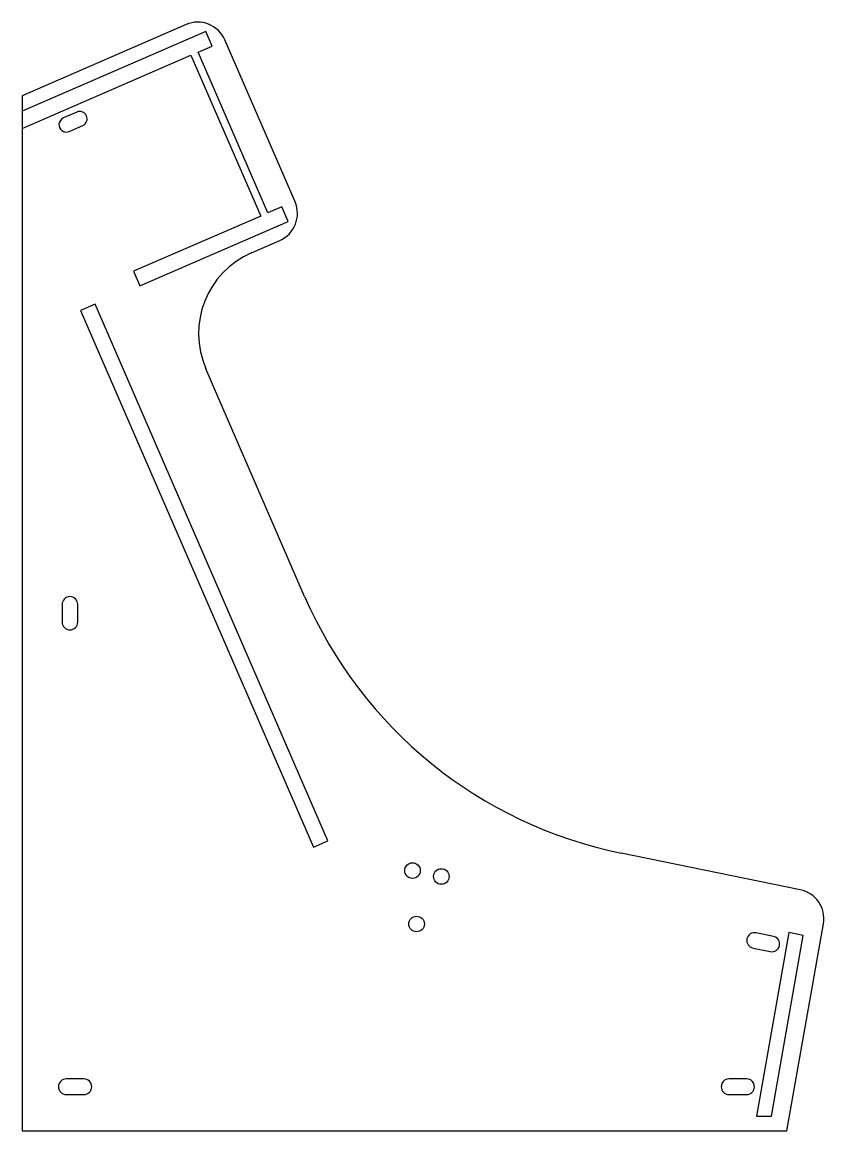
# Model space of a CAD drawing. Header units: millimetres. Extents: x 0 to 273, y 0 to 377.
import ezdxf

# ---------------------------------------------------------------- set-up
doc = ezdxf.new("R2010")
doc.units = ezdxf.units.MM

msp = doc.modelspace()

# ---------------------------------------------------------------- linework, layer by layer
at = {"color": 7, "linetype": 'Continuous', "lineweight": 25}
for p, q in [((55.73, 376.02), (0, 351.83)), ((62.41, 373.69), (0, 346.6)), ((64.56, 368.73), (62.41, 373.69)), ((92.77, 315.79), (68.88, 370.83)), ((0, 340.71), (57.4, 365.63)), ((57.4, 365.63), (81.13, 310.95)), ((59.79, 366.66), (64.56, 368.73)), ((83.52, 311.99), (59.79, 366.66)), ((0, 351.83), (0, 0)), ((18.59, 346.27), (14, 344.28)), ((16, 339.7), (20.58, 341.69)), ((88.29, 314.06), (83.52, 311.99)), ((90.44, 309.11), (88.29, 314.06)), ((81.13, 310.95), (37.84, 292.16)), ((39.99, 287.21), (90.44, 309.11)), ((78.03, 298.49), (87.58, 302.63)), ((37.84, 292.16), (39.99, 287.21)), ((24.77, 281.04), (19.82, 278.89)), ((19.82, 278.89), (99.01, 96.44)), ((103.97, 98.59), (24.77, 281.04)), ((96.05, 181.63), (62.45, 259.02)), ((13.6, 178.92), (13.6, 172.92)), ((18.9, 172.92), (18.9, 178.92)), ((99.01, 96.44), (103.97, 98.59)), ((264.57, 81.95), (203.64, 94.38)), ((260, 0), (272.42, 70.41)), ((255.43, 66.09), (249.55, 67.29)), ((260.67, 67.43), (249.71, 5)), ((254.79, 5), (265.57, 66.43)), ((265.57, 66.43), (260.67, 67.43)), ((248.49, 62.1), (254.37, 60.9)), ((21, 17.65), (15, 17.65)), ((246.33, 17.65), (240.33, 17.65)), ((15, 12.35), (21, 12.35)), ((240.33, 12.35), (246.33, 12.35)), ((249.71, 5), (254.79, 5)), ((0, 0), (260, 0))]:
    msp.add_line(p, q, dxfattribs=at)
for centre in [(132.71, 88.45), (142.51, 86.45), (134.11, 70.31)]:
    msp.add_circle(centre, 2.65, dxfattribs=at)
for centre, radius, start, end in [((59.71, 366.85), 10, 23.463, 113.463), ((15, 341.99), 2.5, 113.463, 293.463), ((19.59, 343.98), 2.5, 293.463, 113.463), ((83.6, 311.81), 10, 293.463, 23.463), ((89.97, 270.97), 30, 113.463, 203.463), ((16.25, 178.92), 2.65, 0, 180), ((233.64, 241.35), 150, 203.463, 258.463), ((16.25, 172.92), 2.65, 180, 0), ((262.57, 72.15), 10, 350, 78.463), ((249.02, 64.7), 2.65, 78.459, 258.459), ((254.9, 63.5), 2.65, 258.459, 78.459), ((15, 15), 2.65, 90, 270), ((21, 15), 2.65, 270, 90), ((240.33, 15), 2.65, 90, 270), ((246.33, 15), 2.65, 270, 90)]:
    msp.add_arc(centre, radius, start, end, dxfattribs=at)

doc.saveas('drawing.dxf')
